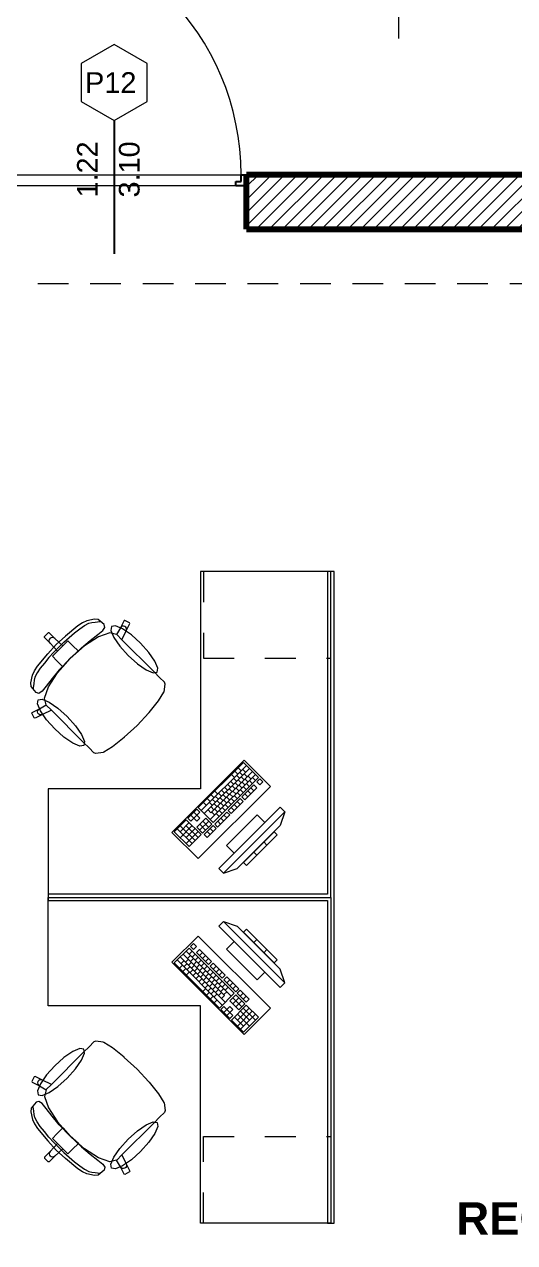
# Model space of a CAD drawing. Header units: inches. Extents: x -38 to 5698, y -33 to 92.
# Drawn here: x 123.25 to 125.5, y 12.49 to 18.09 of the extents above; entities that cross this region are included whole.
import ezdxf

# ---------------------------------------------------------------- set-up
doc = ezdxf.new("R2010")
doc.units = ezdxf.units.IN
doc.header["$MEASUREMENT"] = 0
doc.set_wipeout_variables(frame=1)
for name, pattern in [('Hidden Line', [0.195611, 0.141111, -0.0545]), ('Rayas', [0.282222, 0.141111, -0.141111]), ('Wipeout_Contour', [1, 0, -1])]:
    doc.linetypes.add(name, pattern=pattern)
for name, color, linetype in [('02 _ ARQ _ ZON _ Espacio.3D', 7, 'Continuous'), ('08 _ STR _ EXT _ 09 Vigas', 7, 'Continuous'), ('Estructura - 04 MURO', 253, 'Continuous'), ('Interior - Mobiliario', 7, 'Continuous')]:
    doc.layers.add(name, color=color, linetype=linetype)
doc.styles.add('Estilo_Generado_1', font='swisseb.ttf')
doc.styles.add('Estilo_Generado_4', font='swisse.ttf')

msp = doc.modelspace()

# ---------------------------------------------------------------- linework, layer by layer
at = {"color": 251, "linetype": 'Continuous', "lineweight": 13, "true_color": 0x636466}
msp.add_line((124.9704, 18.0275), (124.9704, 18.6775), dxfattribs=at)
at = {"layer": '02 _ ARQ _ ZON _ Espacio.3D', "color": 254, "linetype": 'Continuous', "lineweight": 0, "flags": 128}
msp.add_lwpolyline([(112.57, 17.4), (137.07, 17.4)], dxfattribs=at)
msp.add_lwpolyline([(122.62, 8.1), (123.07, 8.1), (123.07, 7.7), (124.5795, 7.6999), (124.5795, 7.2), (129.37, 7.2), (129.37, 7.7), (129.57, 7.7), (129.57, 8.1), (130.07, 8.1), (130.07, 16.5), (129.57, 16.5), (129.57, 17.35), (129.37, 17.35), (123.27, 17.35), (123.07, 17.35), (123.07, 16.5), (122.62, 16.5)], close=True, dxfattribs=at)
at = {"layer": '08 _ STR _ EXT _ 09 Vigas', "color": 251, "linetype": 'Hidden Line', "lineweight": 13}
msp.add_line((123.07, 16.9), (129.57, 16.9), dxfattribs=at)
at = {"layer": 'Estructura - 04 MURO', "color": 152, "linetype": 'Continuous', "lineweight": 25}
msp.add_line((123.6615, 17.65), (123.6615, 17.0375), dxfattribs=at)
at = {"layer": 'Estructura - 04 MURO', "color": 165, "linetype": 'Continuous', "lineweight": 25}
msp.add_line((124.221, 17.35), (124.221, 17.37), dxfattribs=at)
at = {"layer": 'Estructura - 04 MURO', "color": 251, "linetype": 'Continuous', "lineweight": 13, "flags": 128}
msp.add_lwpolyline([(123.6615, 18), (123.51, 17.9125), (123.51, 17.7375), (123.6615, 17.65), (123.8131, 17.7375), (123.8131, 17.9125)], close=True, dxfattribs=at)
at = {"layer": 'Interior - Mobiliario', "color": 175, "linetype": 'Rayas', "lineweight": 13}
for p, q in [((124.0734, 15.5754), (124.0734, 15.1754)), ((124.0734, 15.1754), (124.6584, 15.1754)), ((124.0734, 12.5754), (124.0734, 12.9754)), ((124.0734, 12.9754), (124.6584, 12.9754))]:
    msp.add_line(p, q, dxfattribs=at)
at = {"layer": 'Interior - Mobiliario', "color": 175, "linetype": 'Continuous', "lineweight": 13}
for p, q in [((124.6734, 15.5754), (124.6434, 15.5754)), ((124.6434, 15.5754), (124.6434, 14.0904)), ((124.6734, 14.0904), (124.6734, 15.5754)), ((123.4945, 15.3242), (123.4378, 15.2773)), ((123.4802, 15.293), (123.504, 15.3116)), ((123.5162, 15.3391), (123.4945, 15.3242)), ((123.504, 15.3116), (123.5259, 15.3264)), ((123.5355, 15.348), (123.5162, 15.3391)), ((123.5259, 15.3264), (123.5447, 15.3364)), ((123.5716, 15.3558), (123.5355, 15.348)), ((123.5447, 15.3364), (123.5594, 15.3403)), ((123.5594, 15.3403), (123.5748, 15.3414)), ((123.5884, 15.3539), (123.5716, 15.3558)), ((123.5748, 15.3414), (123.5856, 15.3435)), ((123.5856, 15.3435), (123.5936, 15.3443)), ((123.6162, 15.3307), (123.5884, 15.3539)), ((123.5936, 15.3443), (123.5981, 15.3451)), ((123.6096, 15.3035), (123.6196, 15.3178)), ((123.6196, 15.3178), (123.6162, 15.3307)), ((123.6906, 15.3156), (123.6733, 15.2846)), ((123.7076, 15.3487), (123.6906, 15.3156)), ((123.6942, 15.3202), (123.6906, 15.3156)), ((123.6994, 15.3231), (123.6942, 15.3202)), ((123.7052, 15.3239), (123.6994, 15.3231)), ((123.7108, 15.3223), (123.7052, 15.3239)), ((123.7116, 15.3501), (123.7076, 15.3487)), ((123.7154, 15.3187), (123.7108, 15.3223)), ((123.733, 15.3392), (123.7116, 15.3501)), ((123.7183, 15.3136), (123.7154, 15.3187)), ((123.7173, 15.3021), (123.7343, 15.3352)), ((123.7173, 15.3021), (123.7189, 15.3078)), ((123.7189, 15.3078), (123.7183, 15.3136)), ((123.7343, 15.3352), (123.733, 15.3392)), ((123.3413, 15.2755), (123.3498, 15.284)), ((123.3413, 15.2712), (123.3413, 15.2755)), ((123.3674, 15.2451), (123.3413, 15.2712)), ((123.3584, 15.2925), (123.3498, 15.284)), ((123.3626, 15.2926), (123.3584, 15.2925)), ((123.3887, 15.2665), (123.3626, 15.2926)), ((123.363, 15.2557), (123.3642, 15.2615)), ((123.3641, 15.25), (123.363, 15.2557)), ((123.3674, 15.2451), (123.3641, 15.25)), ((123.3642, 15.2615), (123.3675, 15.2664)), ((123.3723, 15.2697), (123.3675, 15.2664)), ((123.3781, 15.2708), (123.3723, 15.2697)), ((123.3838, 15.2697), (123.3781, 15.2708)), ((123.3887, 15.2665), (123.3838, 15.2697)), ((123.4252, 15.2325), (123.3887, 15.2665)), ((123.4378, 15.2773), (123.3956, 15.2382)), ((123.4074, 15.2265), (123.4308, 15.2493)), ((123.4489, 15.2561), (123.4252, 15.2325)), ((123.4308, 15.2493), (123.4555, 15.2718)), ((123.47, 15.235), (123.4489, 15.2561)), ((123.4555, 15.2718), (123.4802, 15.293)), ((123.5118, 15.2242), (123.5512, 15.2569)), ((123.5894, 15.2737), (123.5255, 15.2324)), ((123.5512, 15.2569), (123.5873, 15.2849)), ((123.5873, 15.2849), (123.6096, 15.3035)), ((123.6413, 15.2921), (123.5894, 15.2737)), ((123.6733, 15.2846), (123.6413, 15.2921)), ((123.6735, 15.2846), (123.6733, 15.2846)), ((123.6735, 15.2846), (123.6977, 15.2603)), ((123.6977, 15.2603), (123.7173, 15.3021)), ((123.8456, 15.1125), (123.6977, 15.2603)), ((123.3097, 15.1393), (123.3565, 15.196)), ((123.3565, 15.196), (123.3956, 15.2382)), ((123.3846, 15.203), (123.362, 15.1784)), ((123.4013, 15.2086), (123.3674, 15.2451)), ((123.3777, 15.185), (123.4013, 15.2086)), ((123.4074, 15.2265), (123.3846, 15.203)), ((123.4013, 15.2086), (123.4133, 15.2205)), ((123.4252, 15.2325), (123.4133, 15.2205)), ((123.4591, 15.1747), (123.5118, 15.2242)), ((123.4974, 15.2076), (123.4595, 15.1743)), ((123.4974, 15.2076), (123.47, 15.235)), ((123.5255, 15.2324), (123.4974, 15.2076)), ((123.2948, 15.1176), (123.3097, 15.1393)), ((123.3408, 15.1536), (123.3223, 15.1298)), ((123.362, 15.1784), (123.3408, 15.1536)), ((123.3989, 15.1638), (123.3777, 15.185)), ((123.4262, 15.1364), (123.3989, 15.1638)), ((123.4591, 15.1747), (123.4096, 15.122)), ((123.4262, 15.1364), (123.4595, 15.1743)), ((123.278, 15.0622), (123.2858, 15.0984)), ((123.2858, 15.0984), (123.2948, 15.1176)), ((123.2974, 15.0892), (123.2935, 15.0744)), ((123.3074, 15.108), (123.2974, 15.0892)), ((123.3223, 15.1298), (123.3074, 15.108)), ((123.3769, 15.0827), (123.349, 15.0465)), ((123.3601, 15.0445), (123.4015, 15.1083)), ((123.4096, 15.122), (123.3769, 15.0827)), ((123.4015, 15.1083), (123.4262, 15.1364)), ((123.8711, 15.087), (123.8456, 15.1125)), ((123.893, 15.065), (123.8711, 15.087)), ((123.2799, 15.0455), (123.278, 15.0622)), ((123.3031, 15.0176), (123.2799, 15.0455)), ((123.2896, 15.0402), (123.2888, 15.0357)), ((123.2903, 15.0482), (123.2896, 15.0402)), ((123.2924, 15.059), (123.2903, 15.0482)), ((123.2935, 15.0744), (123.2924, 15.059)), ((123.349, 15.0465), (123.3304, 15.0242)), ((123.3418, 14.9925), (123.3601, 15.0445)), ((123.8919, 15.0218), (123.8959, 15.0557)), ((123.8959, 15.0557), (123.893, 15.065)), ((123.316, 15.0142), (123.3031, 15.0176)), ((123.3304, 15.0242), (123.316, 15.0142)), ((123.3492, 14.9606), (123.3418, 14.9925)), ((123.8225, 14.926), (123.8661, 14.9796)), ((123.8661, 14.9796), (123.891, 15.0197)), ((123.891, 15.0197), (123.8919, 15.0218)), ((123.2838, 14.9222), (123.2851, 14.9263)), ((123.2946, 14.9008), (123.2838, 14.9222)), ((123.2851, 14.9263), (123.3182, 14.9432)), ((123.3317, 14.9165), (123.2986, 14.8995)), ((123.31, 14.9286), (123.3107, 14.9345)), ((123.3115, 14.923), (123.31, 14.9286)), ((123.3107, 14.9345), (123.3136, 14.9396)), ((123.3151, 14.9184), (123.3115, 14.923)), ((123.3136, 14.9396), (123.3182, 14.9432)), ((123.3203, 14.9156), (123.3151, 14.9184)), ((123.3182, 14.9432), (123.3492, 14.9606)), ((123.3261, 14.9149), (123.3203, 14.9156)), ((123.3317, 14.9165), (123.3261, 14.9149)), ((123.3735, 14.9361), (123.3317, 14.9165)), ((123.3493, 14.9603), (123.3492, 14.9606)), ((123.3493, 14.9603), (123.3735, 14.9361)), ((123.5213, 14.7882), (123.3735, 14.9361)), ((123.767, 14.8668), (123.8219, 14.9252)), ((123.8219, 14.9252), (123.8225, 14.926)), ((123.2986, 14.8995), (123.2946, 14.9008)), ((123.767, 14.8668), (123.7087, 14.812)), ((123.7078, 14.8113), (123.6542, 14.7677)), ((123.7087, 14.812), (123.7078, 14.8113)), ((123.5469, 14.7627), (123.5213, 14.7882)), ((123.5688, 14.7408), (123.5469, 14.7627)), ((123.6542, 14.7677), (123.6141, 14.7428)), ((123.5781, 14.7379), (123.5688, 14.7408)), ((123.612, 14.7419), (123.5781, 14.7379)), ((123.6141, 14.7428), (123.612, 14.7419)), ((124.2565, 14.6959), (124.0487, 14.4882)), ((124.325, 14.6273), (124.2565, 14.6959)), ((124.2702, 14.6822), (124.0625, 14.4744)), ((124.2839, 14.6684), (124.0762, 14.4607)), ((124.3113, 14.641), (124.1036, 14.4333)), ((124.2976, 14.6547), (124.1072, 14.4643)), ((124.2011, 14.6405), (124.2148, 14.6268)), ((124.2166, 14.6561), (124.2304, 14.6423)), ((124.2252, 14.6371), (124.2389, 14.6234)), ((124.2322, 14.6716), (124.2459, 14.6579)), ((124.239, 14.651), (124.2527, 14.6373)), ((124.2529, 14.6648), (124.2666, 14.6511)), ((124.2596, 14.6442), (124.2734, 14.6305)), ((124.2768, 14.634), (124.2905, 14.6202)), ((124.1173, 14.4196), (124.325, 14.6273)), ((124.1698, 14.5818), (124.1835, 14.568)), ((124.1836, 14.5956), (124.1973, 14.5819)), ((124.1975, 14.6095), (124.2112, 14.5957)), ((124.2043, 14.5888), (124.218, 14.5751)), ((124.2113, 14.6233), (124.225, 14.6096)), ((124.2181, 14.6027), (124.2318, 14.589)), ((124.2214, 14.5786), (124.2351, 14.5649)), ((124.232, 14.6165), (124.2457, 14.6028)), ((124.2353, 14.5924), (124.249, 14.5787)), ((124.2458, 14.6304), (124.2595, 14.6166)), ((124.3042, 14.5927), (124.2488, 14.5374)), ((124.2491, 14.6063), (124.2628, 14.5925)), ((124.2559, 14.5856), (124.2696, 14.5719)), ((124.2625, 14.5236), (124.3179, 14.579)), ((124.263, 14.6201), (124.2767, 14.6064)), ((124.2698, 14.5995), (124.2835, 14.5858)), ((124.2836, 14.6133), (124.2973, 14.5996)), ((124.2903, 14.5789), (124.304, 14.5652)), ((124.2975, 14.6272), (124.3112, 14.6135)), ((124.3179, 14.579), (124.3042, 14.5927)), ((124.3319, 14.6204), (124.318, 14.6066)), ((124.318, 14.6066), (124.3317, 14.5929)), ((124.3317, 14.5929), (124.3456, 14.6067)), ((124.3456, 14.6067), (124.3319, 14.6204)), ((124.0903, 14.5297), (124.104, 14.516)), ((124.1076, 14.547), (124.1213, 14.5333)), ((124.1144, 14.5264), (124.1281, 14.5127)), ((124.1249, 14.5643), (124.1386, 14.5506)), ((124.1282, 14.5402), (124.1419, 14.5265)), ((124.1421, 14.5541), (124.1558, 14.5404)), ((124.1489, 14.5334), (124.1626, 14.5197)), ((124.1559, 14.5679), (124.1696, 14.5542)), ((124.1627, 14.5473), (124.1764, 14.5336)), ((124.166, 14.5232), (124.1798, 14.5095)), ((124.1766, 14.5611), (124.1903, 14.5474)), ((124.1799, 14.537), (124.1936, 14.5233)), ((124.2419, 14.5304), (124.1865, 14.475)), ((124.1904, 14.575), (124.2041, 14.5613)), ((124.1937, 14.5509), (124.2074, 14.5372)), ((124.2005, 14.5302), (124.2142, 14.5165)), ((124.2076, 14.5647), (124.2213, 14.551)), ((124.2144, 14.5441), (124.2281, 14.5304)), ((124.2282, 14.5579), (124.2419, 14.5442)), ((124.2556, 14.5167), (124.2419, 14.5304)), ((124.2421, 14.5718), (124.2558, 14.5581)), ((124.2488, 14.5374), (124.2625, 14.5236)), ((124.2626, 14.5512), (124.2764, 14.5375)), ((124.2765, 14.5651), (124.2902, 14.5513)), ((124.0418, 14.4812), (124.0003, 14.4397)), ((124.028, 14.4674), (124.0417, 14.4537)), ((124.0417, 14.4537), (124.0555, 14.4675)), ((124.0555, 14.4675), (124.0418, 14.4812)), ((124.0487, 14.4882), (124.1173, 14.4196)), ((124.073, 14.5124), (124.0867, 14.4987)), ((124.0935, 14.478), (124.1072, 14.4643)), ((124.1005, 14.5125), (124.1142, 14.4988)), ((124.1073, 14.4919), (124.121, 14.4782)), ((124.1107, 14.4678), (124.1244, 14.4541)), ((124.1212, 14.5057), (124.1349, 14.492)), ((124.1796, 14.4681), (124.1242, 14.4127)), ((124.1245, 14.4816), (124.1382, 14.4679)), ((124.135, 14.5196), (124.1487, 14.5059)), ((124.1383, 14.4955), (124.1521, 14.4818)), ((124.4261, 14.4906), (124.1433, 14.2077)), ((124.1451, 14.4748), (124.1588, 14.4611)), ((124.1522, 14.5093), (124.1659, 14.4956)), ((124.159, 14.4887), (124.1727, 14.475)), ((124.1645, 14.1865), (124.4473, 14.4693)), ((124.1728, 14.5025), (124.1865, 14.4888)), ((124.1933, 14.4544), (124.1796, 14.4681)), ((124.1865, 14.475), (124.2002, 14.4613)), ((124.1867, 14.5164), (124.2004, 14.5027)), ((124.2002, 14.4613), (124.2556, 14.5167)), ((124.2003, 14.4889), (124.214, 14.4752)), ((124.2142, 14.5027), (124.2279, 14.489)), ((124.228, 14.5166), (124.2417, 14.5029)), ((124.4473, 14.4693), (124.4261, 14.4906)), ((124.4473, 14.4693), (124.4261, 14.4057)), ((123.9933, 14.4328), (123.938, 14.3774)), ((124.0071, 14.4191), (123.9655, 14.3775)), ((124.0619, 14.3642), (123.9933, 14.4328)), ((124.0003, 14.4397), (124.014, 14.426)), ((124.014, 14.426), (124.0278, 14.4398)), ((124.0141, 14.4535), (124.0278, 14.4398)), ((124.0417, 14.4537), (124.0278, 14.4398)), ((124.0278, 14.4398), (124.0415, 14.4261)), ((124.083, 14.4401), (124.0414, 14.3985)), ((124.0415, 14.4261), (124.0554, 14.44)), ((124.0554, 14.44), (124.0417, 14.4537)), ((124.0967, 14.4264), (124.0551, 14.3848)), ((124.0553, 14.4124), (124.0827, 14.385)), ((124.0688, 14.3711), (124.1104, 14.4127)), ((124.0691, 14.4262), (124.0965, 14.3988)), ((124.1104, 14.4127), (124.083, 14.4401)), ((124.1242, 14.4127), (124.1379, 14.399)), ((124.1313, 14.461), (124.145, 14.4473)), ((124.1379, 14.399), (124.1933, 14.4544)), ((124.138, 14.4266), (124.1517, 14.4129)), ((124.1519, 14.4404), (124.1656, 14.4267)), ((124.1657, 14.4543), (124.1794, 14.4406)), ((124.3201, 14.4552), (124.1786, 14.3138)), ((124.214, 14.2784), (124.3554, 14.4198)), ((124.3554, 14.4198), (124.3201, 14.4552)), ((123.938, 14.3774), (124.0065, 14.3088)), ((123.9518, 14.3912), (124.0204, 14.3227)), ((124.0208, 14.4053), (123.9654, 14.3499)), ((123.9657, 14.4051), (124.0342, 14.3365)), ((124.0482, 14.3779), (123.9928, 14.3225)), ((124.0345, 14.3916), (123.9929, 14.3501)), ((123.9932, 14.4052), (124.0481, 14.3503)), ((124.0065, 14.3088), (124.0619, 14.3642)), ((124.0414, 14.3985), (124.0688, 14.3711)), ((124.1172, 14.4058), (124.0757, 14.3643)), ((124.0757, 14.3643), (124.0894, 14.3505)), ((124.0894, 14.3505), (124.131, 14.3921)), ((124.0895, 14.3781), (124.1033, 14.3644)), ((124.1034, 14.392), (124.1171, 14.3782)), ((124.131, 14.3921), (124.1172, 14.4058)), ((124.4261, 14.4057), (124.2281, 14.2077)), ((124.3978, 14.3774), (124.2564, 14.236)), ((124.2706, 14.2219), (124.412, 14.3633)), ((124.412, 14.3633), (124.3978, 14.3774)), ((124.1786, 14.3138), (124.214, 14.2784)), ((124.3507, 14.3303), (124.3648, 14.3161)), ((124.3036, 14.2831), (124.3177, 14.269)), ((124.1433, 14.2077), (124.1645, 14.1865)), ((124.1645, 14.1865), (124.2281, 14.2077)), ((124.2564, 14.236), (124.2706, 14.2219)), ((123.3584, 14.0904), (123.3584, 14.0604)), ((124.6434, 14.0904), (123.3584, 14.0904)), ((124.6734, 14.0604), (124.6734, 14.0904)), ((123.3584, 14.0604), (124.6434, 14.0604)), ((124.6434, 14.0604), (124.6434, 12.5754)), ((124.6734, 12.5754), (124.6734, 14.0604)), ((124.1645, 13.9643), (124.1433, 13.9431)), ((124.4473, 13.6815), (124.1645, 13.9643)), ((124.1645, 13.9643), (124.2281, 13.9431)), ((124.1433, 13.9431), (124.4261, 13.6603)), ((124.2281, 13.9431), (124.4261, 13.7451)), ((124.2706, 13.929), (124.2564, 13.9148)), ((124.2564, 13.9148), (124.3978, 13.7734)), ((124.412, 13.7875), (124.2706, 13.929)), ((124.0271, 13.8626), (124.0134, 13.8489)), ((124.0134, 13.8489), (124.0272, 13.835)), ((124.0409, 13.8487), (124.0271, 13.8626)), ((124.0272, 13.835), (124.0409, 13.8487)), ((124.214, 13.8724), (124.1786, 13.837)), ((124.3554, 13.731), (124.214, 13.8724)), ((124.3036, 13.8677), (124.3177, 13.8818)), ((124.0065, 13.842), (123.938, 13.7734)), ((123.9654, 13.8009), (124.1731, 13.5931)), ((123.9791, 13.8146), (124.1695, 13.6242)), ((123.9928, 13.8283), (124.2005, 13.6206)), ((123.9999, 13.7938), (124.0136, 13.8075)), ((124.2142, 13.6343), (124.0065, 13.842)), ((124.0067, 13.8144), (124.0204, 13.8282)), ((124.0137, 13.78), (124.0274, 13.7937)), ((124.0205, 13.8006), (124.0342, 13.8143)), ((124.0344, 13.7867), (124.0481, 13.8005)), ((124.0548, 13.8349), (124.0411, 13.8212)), ((124.0411, 13.8212), (124.0965, 13.7658)), ((124.1102, 13.7795), (124.0548, 13.8349)), ((124.0549, 13.8073), (124.0686, 13.821)), ((124.0688, 13.7935), (124.0825, 13.8072)), ((124.0826, 13.7796), (124.0963, 13.7933)), ((124.1786, 13.837), (124.3201, 13.6956)), ((124.3507, 13.8205), (124.3648, 13.8347)), ((123.938, 13.7734), (124.1457, 13.5657)), ((123.9517, 13.7871), (124.1594, 13.5794)), ((123.9622, 13.7492), (123.9759, 13.7629)), ((123.969, 13.7698), (123.9827, 13.7836)), ((123.9778, 13.7336), (123.9915, 13.7473)), ((123.9828, 13.756), (123.9965, 13.7697)), ((123.9896, 13.7766), (124.0033, 13.7903)), ((123.9967, 13.7421), (124.0104, 13.7559)), ((124.0035, 13.7628), (124.0172, 13.7765)), ((124.0105, 13.7283), (124.0242, 13.742)), ((124.0173, 13.7489), (124.031, 13.7626)), ((124.0276, 13.7661), (124.0413, 13.7798)), ((124.0312, 13.7351), (124.0449, 13.7488)), ((124.0414, 13.7523), (124.0551, 13.766)), ((124.0482, 13.7729), (124.0619, 13.7866)), ((124.0553, 13.7384), (124.069, 13.7521)), ((124.0621, 13.7591), (124.0758, 13.7728)), ((124.0691, 13.7246), (124.0828, 13.7383)), ((124.0759, 13.7452), (124.0896, 13.7589)), ((124.0897, 13.7314), (124.1035, 13.7451)), ((124.0965, 13.7658), (124.1102, 13.7795)), ((124.1171, 13.7726), (124.1034, 13.7589)), ((124.1034, 13.7589), (124.1588, 13.7035)), ((124.1725, 13.7172), (124.1171, 13.7726)), ((124.1172, 13.745), (124.131, 13.7587)), ((124.1311, 13.7312), (124.1448, 13.7449)), ((124.3978, 13.7734), (124.412, 13.7875)), ((124.4473, 13.6815), (124.4261, 13.7451)), ((123.9933, 13.718), (124.0071, 13.7318)), ((124.0244, 13.7144), (124.0381, 13.7282)), ((124.0382, 13.7006), (124.0519, 13.7143)), ((124.045, 13.7212), (124.0587, 13.735)), ((124.0521, 13.6868), (124.0658, 13.7005)), ((124.0589, 13.7074), (124.0726, 13.7211)), ((124.0659, 13.6729), (124.0796, 13.6866)), ((124.0727, 13.6935), (124.0864, 13.7073)), ((124.083, 13.7107), (124.0967, 13.7244)), ((124.0866, 13.6797), (124.1003, 13.6934)), ((124.0968, 13.6969), (124.1105, 13.7106)), ((124.1004, 13.6658), (124.1141, 13.6796)), ((124.1036, 13.7175), (124.1173, 13.7312)), ((124.1107, 13.683), (124.1244, 13.6967)), ((124.1174, 13.7037), (124.1312, 13.7174)), ((124.1245, 13.6692), (124.1382, 13.6829)), ((124.1313, 13.6898), (124.145, 13.7035)), ((124.1449, 13.7173), (124.1586, 13.731)), ((124.1451, 13.676), (124.1588, 13.6897)), ((124.1588, 13.7035), (124.1725, 13.7172)), ((124.1794, 13.7102), (124.1657, 13.6965)), ((124.1657, 13.6965), (124.2211, 13.6411)), ((124.2348, 13.6549), (124.1794, 13.7102)), ((124.1796, 13.6827), (124.1933, 13.6964)), ((124.1934, 13.6688), (124.2071, 13.6826)), ((124.3201, 13.6956), (124.3554, 13.731)), ((124.4261, 13.6603), (124.4473, 13.6815)), ((124.0695, 13.6419), (124.0832, 13.6556)), ((124.0798, 13.6591), (124.0935, 13.6728)), ((124.0868, 13.6246), (124.1005, 13.6383)), ((124.0936, 13.6452), (124.1073, 13.6589)), ((124.1075, 13.6314), (124.1212, 13.6451)), ((124.1142, 13.652), (124.128, 13.6657)), ((124.1213, 13.6175), (124.135, 13.6312)), ((124.1281, 13.6382), (124.1418, 13.6519)), ((124.1383, 13.6553), (124.1521, 13.669)), ((124.1419, 13.6243), (124.1557, 13.638)), ((124.1457, 13.5657), (124.2142, 13.6343)), ((124.1522, 13.6415), (124.1659, 13.6552)), ((124.1558, 13.6105), (124.1695, 13.6242)), ((124.159, 13.6621), (124.1727, 13.6758)), ((124.166, 13.6276), (124.1798, 13.6413)), ((124.1728, 13.6483), (124.1865, 13.662)), ((124.2212, 13.6274), (124.1937, 13.5999)), ((124.2072, 13.655), (124.221, 13.6687)), ((124.2211, 13.6411), (124.2348, 13.6549)), ((124.2627, 13.5858), (124.2212, 13.6274)), ((124.2417, 13.6479), (124.228, 13.6342)), ((124.228, 13.6342), (124.2696, 13.5927)), ((124.2833, 13.6064), (124.2417, 13.6479)), ((124.2419, 13.6204), (124.2556, 13.6341)), ((124.1041, 13.6073), (124.1178, 13.621)), ((124.1214, 13.59), (124.1352, 13.6037)), ((124.1663, 13.5725), (124.1526, 13.5588)), ((124.1802, 13.5587), (124.1663, 13.5725)), ((124.1939, 13.5724), (124.1802, 13.5587)), ((124.1937, 13.5999), (124.2353, 13.5584)), ((124.2077, 13.5585), (124.1939, 13.5724)), ((124.2696, 13.5789), (124.2011, 13.5103)), ((124.2074, 13.6137), (124.249, 13.5721)), ((124.2076, 13.5861), (124.235, 13.6135)), ((124.2214, 13.5722), (124.2489, 13.5997)), ((124.2353, 13.5584), (124.2627, 13.5858)), ((124.2557, 13.6065), (124.2694, 13.6202)), ((124.2696, 13.5927), (124.2833, 13.6064)), ((124.325, 13.5235), (124.2696, 13.5789)), ((124.1526, 13.5588), (124.1941, 13.5173)), ((124.1664, 13.545), (124.1802, 13.5587)), ((124.1802, 13.5587), (124.194, 13.5448)), ((124.1803, 13.5311), (124.194, 13.5448)), ((124.194, 13.5448), (124.2077, 13.5585)), ((124.2079, 13.531), (124.194, 13.5448)), ((124.1941, 13.5173), (124.2079, 13.531)), ((124.2148, 13.524), (124.2563, 13.4825)), ((124.2285, 13.5378), (124.2839, 13.4824)), ((124.2286, 13.5102), (124.2835, 13.5651)), ((124.2288, 13.4826), (124.2973, 13.5512)), ((124.2422, 13.5515), (124.2837, 13.5099)), ((124.2426, 13.4688), (124.3112, 13.5374)), ((124.2559, 13.5652), (124.3113, 13.5098)), ((124.2565, 13.4549), (124.325, 13.5235)), ((124.2011, 13.5103), (124.2565, 13.4549)), ((123.5688, 13.41), (123.5469, 13.3881)), ((123.5781, 13.4129), (123.5688, 13.41)), ((123.612, 13.4089), (123.5781, 13.4129)), ((123.6141, 13.408), (123.612, 13.4089)), ((123.6542, 13.3831), (123.6141, 13.408)), ((123.5213, 13.3626), (123.3735, 13.2147)), ((123.5469, 13.3881), (123.5213, 13.3626)), ((123.7078, 13.3395), (123.6542, 13.3831)), ((123.7087, 13.3388), (123.7078, 13.3395)), ((123.767, 13.284), (123.7087, 13.3388)), ((123.2946, 13.25), (123.2838, 13.2286)), ((123.2986, 13.2513), (123.2946, 13.25)), ((123.3317, 13.2343), (123.2986, 13.2513)), ((123.3151, 13.2324), (123.3115, 13.2278)), ((123.3203, 13.2352), (123.3151, 13.2324)), ((123.3261, 13.2359), (123.3203, 13.2352)), ((123.3317, 13.2343), (123.3261, 13.2359)), ((123.3735, 13.2147), (123.3317, 13.2343)), ((123.767, 13.284), (123.8219, 13.2257)), ((123.2838, 13.2286), (123.2851, 13.2246)), ((123.2851, 13.2246), (123.3182, 13.2076)), ((123.3115, 13.2278), (123.31, 13.2222)), ((123.31, 13.2222), (123.3107, 13.2164)), ((123.3107, 13.2164), (123.3136, 13.2112)), ((123.3136, 13.2112), (123.3182, 13.2076)), ((123.3182, 13.2076), (123.3492, 13.1903)), ((123.3492, 13.1903), (123.3418, 13.1583)), ((123.3493, 13.1905), (123.3492, 13.1903)), ((123.3493, 13.1905), (123.3735, 13.2147)), ((123.8219, 13.2257), (123.8225, 13.2248)), ((123.8225, 13.2248), (123.8661, 13.1712)), ((123.3031, 13.1332), (123.2799, 13.1053)), ((123.316, 13.1366), (123.3031, 13.1332)), ((123.3304, 13.1266), (123.316, 13.1366)), ((123.349, 13.1043), (123.3304, 13.1266)), ((123.3418, 13.1583), (123.3601, 13.1063)), ((123.8661, 13.1712), (123.891, 13.1311)), ((123.891, 13.1311), (123.8919, 13.129)), ((123.8919, 13.129), (123.8959, 13.0951)), ((123.2799, 13.1053), (123.278, 13.0886)), ((123.278, 13.0886), (123.2858, 13.0524)), ((123.2896, 13.1106), (123.2888, 13.1151)), ((123.2903, 13.1026), (123.2896, 13.1106)), ((123.2924, 13.0918), (123.2903, 13.1026)), ((123.2935, 13.0764), (123.2924, 13.0918)), ((123.2974, 13.0617), (123.2935, 13.0764)), ((123.3769, 13.0681), (123.349, 13.1043)), ((123.3601, 13.1063), (123.4015, 13.0425)), ((123.4096, 13.0288), (123.3769, 13.0681)), ((123.8711, 13.0638), (123.8456, 13.0383)), ((123.893, 13.0858), (123.8711, 13.0638)), ((123.8959, 13.0951), (123.893, 13.0858)), ((123.2858, 13.0524), (123.2948, 13.0332)), ((123.2948, 13.0332), (123.3097, 13.0115)), ((123.3074, 13.0428), (123.2974, 13.0617)), ((123.3223, 13.021), (123.3074, 13.0428)), ((123.3097, 13.0115), (123.3565, 12.9548)), ((123.3408, 12.9972), (123.3223, 13.021)), ((123.4262, 13.0144), (123.3989, 12.987)), ((123.4015, 13.0425), (123.4262, 13.0144)), ((123.4591, 12.9761), (123.4096, 13.0288)), ((123.4262, 13.0144), (123.4595, 12.9765)), ((123.8456, 13.0383), (123.6977, 12.8905)), ((123.362, 12.9724), (123.3408, 12.9972)), ((123.3565, 12.9548), (123.3956, 12.9126)), ((123.3846, 12.9478), (123.362, 12.9724)), ((123.3989, 12.987), (123.3777, 12.9658)), ((123.3777, 12.9658), (123.4013, 12.9422)), ((123.4591, 12.9761), (123.5118, 12.9266)), ((123.4974, 12.9432), (123.4595, 12.9765)), ((123.3674, 12.9057), (123.3413, 12.8796)), ((123.3641, 12.9008), (123.363, 12.8951)), ((123.363, 12.8951), (123.3642, 12.8893)), ((123.3674, 12.9057), (123.3641, 12.9008)), ((123.4013, 12.9422), (123.3674, 12.9057)), ((123.4074, 12.9243), (123.3846, 12.9478)), ((123.4252, 12.9183), (123.3887, 12.8843)), ((123.4378, 12.8735), (123.3956, 12.9126)), ((123.4013, 12.9422), (123.4133, 12.9303)), ((123.4074, 12.9243), (123.4308, 12.9015)), ((123.4252, 12.9183), (123.4133, 12.9303)), ((123.4489, 12.8947), (123.4252, 12.9183)), ((123.4308, 12.9015), (123.4555, 12.879)), ((123.47, 12.9158), (123.4489, 12.8947)), ((123.4974, 12.9432), (123.47, 12.9158)), ((123.5255, 12.9184), (123.4974, 12.9432)), ((123.5118, 12.9266), (123.5512, 12.8939)), ((123.5894, 12.8771), (123.5255, 12.9184)), ((123.3413, 12.8796), (123.3413, 12.8753)), ((123.3413, 12.8753), (123.3498, 12.8668)), ((123.3584, 12.8583), (123.3498, 12.8668)), ((123.3626, 12.8582), (123.3584, 12.8583)), ((123.3887, 12.8843), (123.3626, 12.8582)), ((123.3642, 12.8893), (123.3675, 12.8844)), ((123.3723, 12.8812), (123.3675, 12.8844)), ((123.3781, 12.88), (123.3723, 12.8812)), ((123.3838, 12.8811), (123.3781, 12.88)), ((123.3887, 12.8843), (123.3838, 12.8811)), ((123.4945, 12.8267), (123.4378, 12.8735)), ((123.4555, 12.879), (123.4802, 12.8578)), ((123.4802, 12.8578), (123.504, 12.8392)), ((123.504, 12.8392), (123.5259, 12.8244)), ((123.5512, 12.8939), (123.5873, 12.866)), ((123.5873, 12.866), (123.6096, 12.8473)), ((123.6413, 12.8587), (123.5894, 12.8771)), ((123.6096, 12.8473), (123.6196, 12.833)), ((123.6733, 12.8662), (123.6413, 12.8587)), ((123.6735, 12.8662), (123.6733, 12.8662)), ((123.6906, 12.8352), (123.6733, 12.8662)), ((123.6735, 12.8662), (123.6977, 12.8905)), ((123.6977, 12.8905), (123.7173, 12.8487)), ((123.7173, 12.8487), (123.7189, 12.8431)), ((123.7173, 12.8487), (123.7343, 12.8156)), ((123.7189, 12.8431), (123.7183, 12.8372)), ((123.5162, 12.8118), (123.4945, 12.8267)), ((123.5355, 12.8028), (123.5162, 12.8118)), ((123.5259, 12.8244), (123.5447, 12.8144)), ((123.5716, 12.795), (123.5355, 12.8028)), ((123.5447, 12.8144), (123.5594, 12.8105)), ((123.5594, 12.8105), (123.5748, 12.8094)), ((123.5884, 12.7969), (123.5716, 12.795)), ((123.5748, 12.8094), (123.5856, 12.8073)), ((123.5856, 12.8073), (123.5936, 12.8065)), ((123.6162, 12.8201), (123.5884, 12.7969)), ((123.5936, 12.8065), (123.5981, 12.8057)), ((123.6196, 12.833), (123.6162, 12.8201)), ((123.6942, 12.8306), (123.6906, 12.8352)), ((123.7076, 12.8021), (123.6906, 12.8352)), ((123.6994, 12.8277), (123.6942, 12.8306)), ((123.7052, 12.827), (123.6994, 12.8277)), ((123.7108, 12.8285), (123.7052, 12.827)), ((123.7116, 12.8007), (123.7076, 12.8021)), ((123.7154, 12.8321), (123.7108, 12.8285)), ((123.733, 12.8116), (123.7116, 12.8007)), ((123.7183, 12.8372), (123.7154, 12.8321)), ((123.7343, 12.8156), (123.733, 12.8116)), ((124.6434, 12.5754), (124.6734, 12.5754))]:
    msp.add_line(p, q, dxfattribs=at)
at = {"layer": 'Interior - Mobiliario', "color": 175, "linetype": 'Continuous', "lineweight": 13, "flags": 128}
for points in [[(124.6584, 14.0754), (124.6584, 15.5754), (124.0584, 15.5754), (124.0584, 14.5754), (123.3584, 14.5754), (123.3584, 14.0754)], [(123.7835, 15.2453), (123.741, 15.2834), (123.7007, 15.3114), (123.6686, 15.325), (123.6497, 15.3222), (123.6468, 15.3032), (123.6604, 15.2712), (123.6884, 15.2308), (123.7266, 15.1883), (123.7691, 15.1502), (123.8094, 15.1222), (123.8415, 15.1086), (123.8604, 15.1114), (123.8633, 15.1303), (123.8497, 15.1624), (123.8217, 15.2028)], [(123.3886, 14.8503), (123.3504, 14.8928), (123.3224, 14.9332), (123.3088, 14.9652), (123.3117, 14.9841), (123.3306, 14.987), (123.3627, 14.9734), (123.403, 14.9454), (123.4455, 14.9072), (123.4837, 14.8648), (123.5117, 14.8244), (123.5253, 14.7923), (123.5224, 14.7734), (123.5035, 14.7705), (123.4714, 14.7842), (123.4311, 14.8122)], [(124.3802, 14.586), (124.2599, 14.7062), (123.9276, 14.3739), (124.0478, 14.2537)], [(124.6584, 14.0754), (124.6584, 12.5754), (124.0584, 12.5754), (124.0584, 13.5754), (123.3584, 13.5754), (123.3584, 14.0754)], [(124.0478, 13.8971), (123.9276, 13.7769), (124.2599, 13.4446), (124.3802, 13.5648)], [(123.3886, 13.3005), (123.3504, 13.258), (123.3224, 13.2176), (123.3088, 13.1856), (123.3117, 13.1667), (123.3306, 13.1638), (123.3627, 13.1774), (123.403, 13.2054), (123.4455, 13.2436), (123.4837, 13.2861), (123.5117, 13.3264), (123.5253, 13.3585), (123.5224, 13.3774), (123.5035, 13.3803), (123.4714, 13.3667), (123.4311, 13.3386)], [(123.7835, 12.9056), (123.741, 12.8674), (123.7007, 12.8394), (123.6686, 12.8258), (123.6497, 12.8287), (123.6468, 12.8476), (123.6604, 12.8796), (123.6884, 12.92), (123.7266, 12.9625), (123.7691, 13.0006), (123.8094, 13.0287), (123.8415, 13.0423), (123.8604, 13.0394), (123.8633, 13.0205), (123.8497, 12.9884), (123.8217, 12.948)]]:
    msp.add_lwpolyline(points, close=True, dxfattribs=at)

# ---------------------------------------------------------------- texts
at = {"layer": '02 _ ARQ _ ZON _ Espacio.3D', "color": 252, "lineweight": 25, "insert": (126.3994, 12.6724), "char_height": 0.15, "attachment_point": 2, "style": 'Estilo_Generado_1'}
msp.add_mtext('\\A1;{\\pqc;\\pt0;\\fSwis721 Ex BT|b1|i0|c0|p34;RECURSOS HUMANOS}', dxfattribs=at)
at = {"layer": 'Estructura - 04 MURO', "color": 251, "lineweight": 25, "insert": (123.5282, 17.7775), "char_height": 0.095, "attachment_point": 7, "style": 'Estilo_Generado_4'}
msp.add_mtext('\\A1;{\\pql;\\pt0;\\fSwis721 Ex BT|b0|i0|c0|p34;P12\\fSwis721 Ex BT|b0|i0|c0|p34;\\fSwis721 Ex BT|b0|i0|c0|p34;\\fSwis721 Ex BT|b0|i0|c0|p34;}', dxfattribs=at)
at = {"layer": 'Estructura - 04 MURO', "color": 251, "lineweight": 25, "char_height": 0.095, "attachment_point": 7, "rotation": 90, "style": 'Estilo_Generado_4'}
for s, insert in [('\\A1;{\\pql;\\pt0;\\fSwis721 Ex BT|b0|i0|c0|p34;3.10\\fSwis721 Ex BT|b0|i0|c0|p34;\\A1{\\H.66x;\\S^  ;}\\fSwis721 Ex BT|b0|i0|c0|p34;\\fSwis721 Ex BT|b0|i0|c0|p34;}', (123.8065, 17.296)), ('\\A1;{\\pql;\\pt0;\\fSwis721 Ex BT|b0|i0|c0|p34;1.22\\fSwis721 Ex BT|b0|i0|c0|p34;\\A1{\\H.66x;\\S^  ;}\\fSwis721 Ex BT|b0|i0|c0|p34;\\fSwis721 Ex BT|b0|i0|c0|p34;}', (123.614, 17.296))]:
    msp.add_mtext(s, dxfattribs=dict(at, insert=insert))

# ---------------------------------------------------------------- next in the draw order: wipeouts: each hides what was drawn before it
at = {"color": 254, "linetype": 'Wipeout_Contour', "lineweight": 0, "ltscale": 3354.630244}
msp.add_wipeout([(124.271, 17.15), (129.57, 17.15), (129.57, 17.4), (124.271, 17.4)], dxfattribs=at).dxf.layer = 'Estructura - 04 MURO'

# ---------------------------------------------------------------- next in the draw order: hatches: boundary and pattern name
at = {"layer": 'Estructura - 04 MURO', "linetype": 'Continuous', "lineweight": 5}
h = msp.add_hatch(dxfattribs=at)
h.set_pattern_fill('LADRILLO_COMÚN_0002', color=252, style=0, pattern_type=2)
h.set_pattern_definition([(45, (92.500015, 3e-09), (-0.03005204, 0.03005204), [])])
h.paths.add_polyline_path([(124.271, 17.15), (129.57, 17.15), (129.57, 17.4), (124.271, 17.4)])

# ---------------------------------------------------------------- next in the draw order: linework, layer by layer
at = {"layer": '08 _ STR _ EXT _ 09 Vigas', "color": 251, "linetype": 'Hidden Line', "lineweight": 13}
msp.add_line((123.07, 17.4), (136.57, 17.4), dxfattribs=at)
at = {"layer": 'Estructura - 04 MURO', "color": 165, "linetype": 'Continuous', "lineweight": 25}
for p, q in [((124.246, 17.37), (124.246, 17.4)), ((124.246, 17.4), (124.271, 17.4)), ((124.271, 17.4), (124.271, 17.35)), ((124.221, 17.37), (124.246, 17.37)), ((124.271, 17.35), (124.221, 17.35))]:
    msp.add_line(p, q, dxfattribs=at)
at = {"layer": 'Estructura - 04 MURO', "color": 7, "linetype": 'Continuous', "lineweight": 80}
for p, q in [((124.271, 17.35), (124.271, 17.4)), ((124.271, 17.35), (124.271, 17.4)), ((124.271, 17.35), (124.271, 17.4)), ((124.271, 17.15), (124.271, 17.35)), ((124.271, 17.15), (124.271, 17.35))]:
    msp.add_line(p, q, dxfattribs=at)
at = {"layer": 'Estructura - 04 MURO', "color": 7, "linetype": 'Continuous', "lineweight": 80, "flags": 128}
for points in [[(129.57, 17.4), (124.271, 17.4)], [(124.271, 17.15), (129.57, 17.15)]]:
    msp.add_lwpolyline(points, dxfattribs=at)
at = {"layer": 'Estructura - 04 MURO', "color": 7, "linetype": 'Continuous', "lineweight": 15}
msp.add_arc((123.077, 17.4), 1.1689, 0, 90, dxfattribs=at)

doc.saveas('drawing.dxf')
